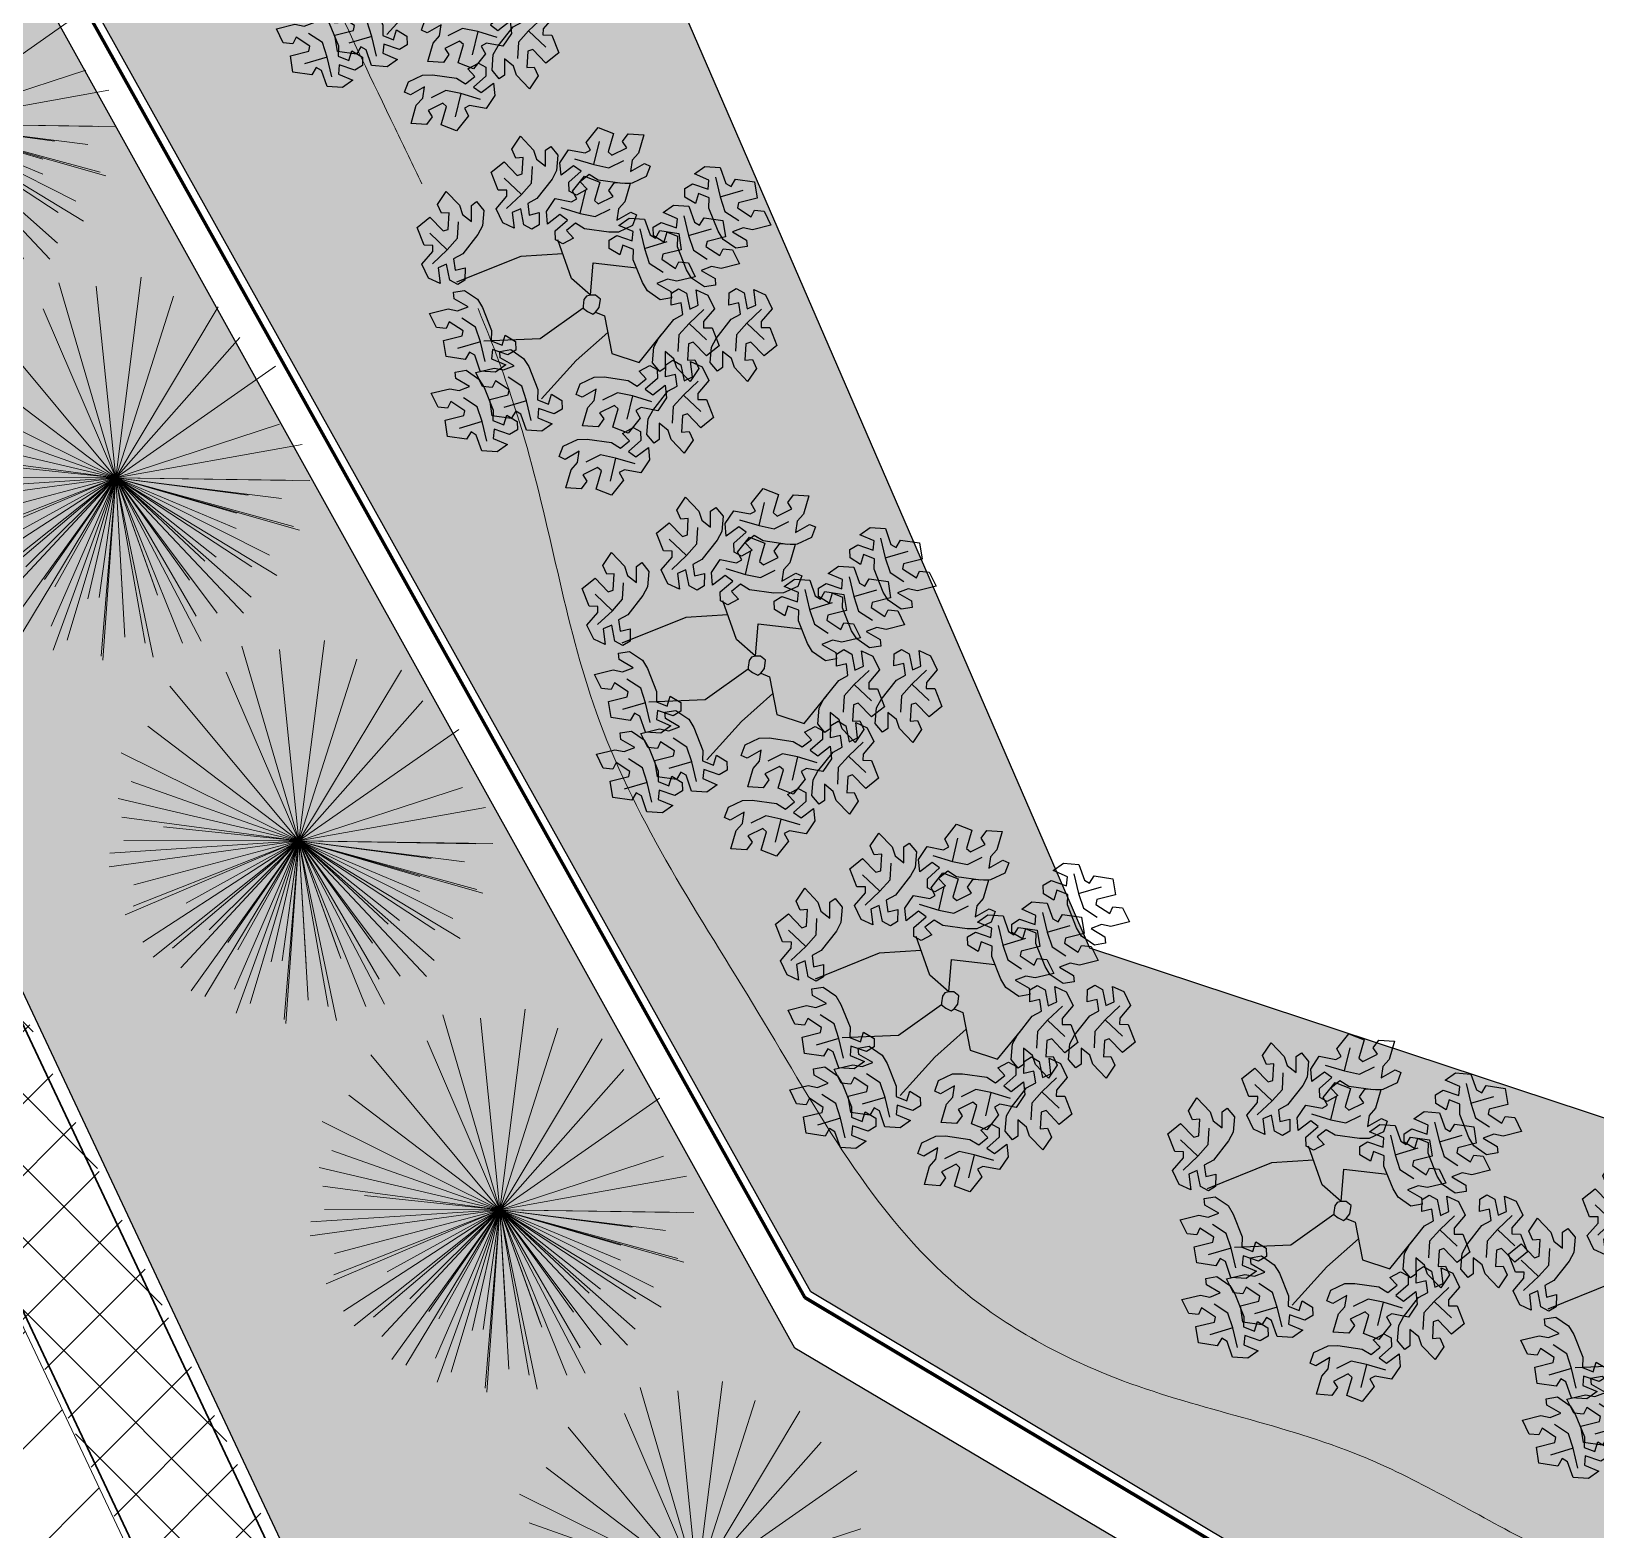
# Model space of a CAD drawing. Header units: millimetres. Extents: x 5637 to 6048, y 3385 to 3927.
# Drawn here: x 5945.36 to 5964.58, y 3634.74 to 3653.15 of the extents above; entities that cross this region are included whole.
import ezdxf

# ---------------------------------------------------------------- set-up
doc = ezdxf.new("R2010")
doc.units = ezdxf.units.MM
doc.layers.add('Contour Lines', color=253, linetype='Continuous')
for name, color, linetype, lineweight in [('fences', 224, 'ограждение1', 80), ('hatch', 253, 'Continuous', 13), ('road', 19, 'Continuous', 30), ('trees new', 7, 'Continuous', 20)]:
    doc.layers.add(name, color=color, linetype=linetype, lineweight=lineweight)
doc.layers.add('plants1', color=7, linetype='Continuous', true_color=0x89ee5d)
doc.styles.get("Standard").update_dxf_attribs({"font": 'arial.ttf'})
doc.linetypes.add('ограждение1', pattern='A,0.25,-0.1,[133,ltypeshp.shx,S=0.1,R=0,X=-0.1,Y=0],-0.1,1', length=1.45)
pattern_1 = [(45, (2816.3681, -1263.7476), (-0.265165043, 0.265165043), []), (135, (2816.3681, -1263.7476), (-0.79549513, 0.265165043), [0.9375, -0.5625])]

# ---------------------------------------------------------------- blocks, each defined once
blk = doc.blocks.new('LCCNDP03')
at = {"color": 0}
for p in [(-0.0942, 0.5129), (0.1198, 0.4961), (0.0008, 0.49), (-0.1995, 0.457), (-0.2952, 0.4376), (0.1962, 0.4352), (0.3067, 0.3904), (-0.3153, 0.3611), (-0.4456, 0.2845), (0.3595, 0.2487), (0.4314, 0.2157), (-0.4706, 0.1679), (0.4765, 0.1311), (-0.5172, 0.0821), (0.4339, 0.1181), (0.4194, 0.065), (0.3339, 0.0487), (-0.4715, 0.0176), (0.4706, 0.0046), (-0.4906, -0.0341), (-0.4713, -0.1762), (-0.4677, -0.0781), (-0.4628, -0.2111), (-0.446, -0.1349), (-0.3883, -0.2377), (-0.3873, -0.3189), (-0.3743, -0.291), (-0.357, -0.0707), (-0.3234, -0.3743), (-0.2864, -0.4035), (-0.2446, -0.367), (-0.2439, -0.2444), (-0.2094, -0.4093), (-0.1672, -0.2944), (-0.1671, -0.4591), (-0.128, -0.4633), (-0.1109, -0.312), (-0.0802, -0.3228), (-0.0597, -0.4233), (-0.0375, -0.4819), (-0.0099, -0.4468), (0.488, 0), (0.3186, -0.0048), (0.0382, -0.317), (0.1755, -0.2585), (0.1867, -0.3966), (0.1317, -0.3963), (0.0867, -0.4614), (0.2752, -0.1475), (0.3437, -0.2679), (0.2937, -0.2909), (0.2804, -0.3689), (0.4316, -0.0849), (0.396, -0.1269), (0.4169, -0.2032), (0.0112, -0.3278), (0.1007, -0.3089), (0.1824, -0.2675), (0.0936, -0.4704), (0.2505, -0.2064), (0.2172, -0.4253), (0.3005, -0.1297), (0.325, -0.3498), (0.329, -0.0427), (0.4096, -0.2489), (0.4652, -0.1296)]:
    blk.add_line(p, (-0.009, -0.0059), dxfattribs=at)
at = {"color": 0, "flags": 1}
for tag, p in [('SIZE', (0, 0)), ('ITEM', (0, -0.0701))]:
    blk.add_attdef(tag, p, '', height=0.0409, dxfattribs=at)
blk = doc.blocks.new('212')
at = {"color": 48, "linetype": 'Continuous'}
for p, q in [((2812.246, 4856.905), (2812.352, 4857.064)), ((2812.352, 4857.064), (2812.514, 4856.895)), ((2813.16, 4856.989), (2813.307, 4857.173)), ((2813.212, 4856.895), (2813.16, 4856.989)), ((2813.16, 4856.989), (2813.16, 4856.989)), ((2813.255, 4856.716), (2813.323, 4857.001)), ((2813.307, 4857.173), (2813.495, 4857.1)), ((2813.495, 4857.1), (2813.43, 4856.875)), ((2813.608, 4857), (2813.677, 4857.096)), ((2813.658, 4856.924), (2813.608, 4857)), ((2813.677, 4857.096), (2813.867, 4857.083)), ((2813.867, 4857.083), (2813.802, 4856.858)), ((2812.295, 4856.797), (2812.246, 4856.905)), ((2812.386, 4856.803), (2812.295, 4856.797)), ((2812.374, 4856.601), (2812.386, 4856.803)), ((2812.514, 4856.895), (2812.551, 4856.783)), ((2812.66, 4856.894), (2812.725, 4856.94)), ((2812.66, 4856.696), (2812.66, 4856.894)), ((2812.725, 4856.94), (2812.813, 4856.833)), ((2812.813, 4856.833), (2812.797, 4856.642)), ((2812.838, 4856.74), (2812.944, 4856.897)), ((2812.944, 4856.897), (2813.146, 4856.859)), ((2813.146, 4856.859), (2813.212, 4856.895)), ((2813.43, 4856.875), (2813.477, 4856.833)), ((2813.477, 4856.833), (2813.658, 4856.924)), ((2813.802, 4856.858), (2813.724, 4856.77)), ((2811.994, 4856.623), (2812.151, 4856.749)), ((2812.08, 4856.404), (2811.994, 4856.623)), ((2812.151, 4856.749), (2812.314, 4856.581)), ((2812.314, 4856.581), (2812.374, 4856.601)), ((2812.49, 4856.49), (2812.502, 4856.693)), ((2812.551, 4856.783), (2812.66, 4856.696)), ((2812.797, 4856.642), (2812.74, 4856.536)), ((2812.853, 4856.586), (2812.838, 4856.74)), ((2813.006, 4856.701), (2812.853, 4856.586)), ((2812.947, 4856.502), (2813.098, 4856.635)), ((2813.098, 4856.635), (2813.006, 4856.701)), ((2813.015, 4856.787), (2813.255, 4856.716)), ((2813.255, 4856.716), (2813.44, 4856.678)), ((2813.44, 4856.678), (2813.621, 4856.768)), ((2813.724, 4856.77), (2813.703, 4856.632)), ((2813.703, 4856.632), (2813.875, 4856.731)), ((2813.875, 4856.731), (2813.947, 4856.699)), ((2813.947, 4856.699), (2813.899, 4856.569)), ((2814.492, 4856.602), (2814.619, 4856.692)), ((2814.669, 4856.527), (2814.492, 4856.602)), ((2814.619, 4856.692), (2814.808, 4856.679)), ((2814.808, 4856.679), (2814.876, 4856.485)), ((2812.364, 4856.35), (2812.151, 4856.551)), ((2812.364, 4856.35), (2812.49, 4856.49)), ((2812.74, 4856.536), (2812.554, 4856.3)), ((2812.949, 4856.391), (2812.947, 4856.502)), ((2812.947, 4856.502), (2812.947, 4856.502)), ((2812.992, 4856.389), (2813.139, 4856.573)), ((2813.171, 4856.413), (2813.04, 4856.341)), ((2813.197, 4856.594), (2813.085, 4856.506)), ((2813.085, 4856.506), (2813.171, 4856.413)), ((2813.139, 4856.573), (2813.327, 4856.501)), ((2813.307, 4856.527), (2813.197, 4856.594)), ((2813.327, 4856.501), (2813.262, 4856.276)), ((2813.605, 4856.484), (2813.307, 4856.527)), ((2813.44, 4856.4), (2813.509, 4856.497)), ((2813.509, 4856.497), (2813.699, 4856.484)), ((2813.725, 4856.487), (2813.605, 4856.484)), ((2813.699, 4856.484), (2813.634, 4856.259)), ((2813.899, 4856.569), (2813.725, 4856.487)), ((2814.371, 4856.422), (2814.467, 4856.479)), ((2814.374, 4856.318), (2814.371, 4856.422)), ((2814.467, 4856.479), (2814.467, 4856.479)), ((2814.467, 4856.479), (2814.658, 4856.414)), ((2814.658, 4856.414), (2814.669, 4856.527)), ((2814.748, 4856.562), (2814.806, 4856.319)), ((2814.876, 4856.485), (2814.94, 4856.446)), ((2814.94, 4856.446), (2814.995, 4856.538)), ((2814.995, 4856.538), (2814.995, 4856.538)), ((2814.995, 4856.538), (2815.228, 4856.503)), ((2815.228, 4856.503), (2815.259, 4856.304)), ((2811.335, 4856.226), (2811.441, 4856.385)), ((2811.384, 4856.118), (2811.335, 4856.226)), ((2811.441, 4856.385), (2811.603, 4856.216)), ((2811.603, 4856.216), (2811.64, 4856.104)), ((2811.749, 4856.017), (2811.75, 4856.215)), ((2811.75, 4856.215), (2811.814, 4856.261)), ((2811.814, 4856.261), (2811.902, 4856.154)), ((2812.052, 4856.172), (2812.186, 4856.327)), ((2812.187, 4856.402), (2812.08, 4856.404)), ((2812.08, 4856.404), (2812.08, 4856.404)), ((2812.182, 4856.178), (2812.364, 4856.35)), ((2812.186, 4856.327), (2812.187, 4856.402)), ((2812.554, 4856.3), (2812.441, 4856.239)), ((2812.441, 4856.239), (2812.461, 4856.097)), ((2812.671, 4856.141), (2812.777, 4856.298)), ((2812.777, 4856.298), (2812.979, 4856.26)), ((2813.04, 4856.341), (2812.949, 4856.391)), ((2812.979, 4856.26), (2813.044, 4856.296)), ((2813.044, 4856.296), (2812.992, 4856.389)), ((2812.992, 4856.389), (2812.992, 4856.389)), ((2813.087, 4856.116), (2813.155, 4856.402)), ((2813.262, 4856.276), (2813.309, 4856.234)), ((2813.309, 4856.234), (2813.49, 4856.324)), ((2813.49, 4856.324), (2813.44, 4856.4)), ((2813.634, 4856.259), (2813.556, 4856.171)), ((2814.106, 4856.127), (2814.232, 4856.217)), ((2814.232, 4856.217), (2814.421, 4856.204)), ((2814.502, 4856.24), (2814.374, 4856.318)), ((2814.539, 4856.361), (2814.502, 4856.24)), ((2814.672, 4856.308), (2814.539, 4856.361)), ((2814.669, 4856.18), (2814.672, 4856.308)), ((2814.806, 4856.319), (2815.087, 4856.403)), ((2814.806, 4856.319), (2814.865, 4856.14)), ((2815.031, 4856.247), (2815.019, 4856.186)), ((2815.259, 4856.304), (2815.031, 4856.247)), ((2811.083, 4855.944), (2811.24, 4856.07)), ((2811.24, 4856.07), (2811.403, 4855.901)), ((2811.475, 4856.124), (2811.384, 4856.118)), ((2811.463, 4855.921), (2811.475, 4856.124)), ((2811.64, 4856.104), (2811.749, 4856.017)), ((2811.902, 4856.154), (2811.886, 4855.963)), ((2812.135, 4856.001), (2812.052, 4856.172)), ((2812.356, 4856.174), (2812.252, 4856.127)), ((2812.252, 4856.127), (2812.276, 4855.937)), ((2812.395, 4855.976), (2812.356, 4856.174)), ((2812.461, 4856.097), (2812.584, 4856.126)), ((2812.584, 4856.126), (2812.581, 4855.976)), ((2812.685, 4855.986), (2812.671, 4856.141)), ((2812.838, 4856.102), (2812.685, 4855.986)), ((2812.779, 4855.903), (2812.931, 4856.035)), ((2812.931, 4856.035), (2812.838, 4856.102)), ((2812.847, 4856.188), (2813.087, 4856.116)), ((2813.087, 4856.116), (2813.272, 4856.078)), ((2813.272, 4856.078), (2813.453, 4856.169)), ((2813.556, 4856.171), (2813.535, 4856.033)), ((2813.535, 4856.033), (2813.707, 4856.132)), ((2813.562, 4855.969), (2813.689, 4856.059)), ((2813.689, 4856.059), (2813.878, 4856.046)), ((2813.707, 4856.132), (2813.779, 4856.099)), ((2813.779, 4856.099), (2813.731, 4855.969)), ((2813.878, 4856.046), (2813.946, 4855.852)), ((2814.282, 4856.052), (2814.106, 4856.127)), ((2814.271, 4855.939), (2814.282, 4856.052)), ((2814.361, 4856.087), (2814.419, 4855.844)), ((2814.421, 4856.204), (2814.489, 4856.01)), ((2814.553, 4855.971), (2814.608, 4856.063)), ((2814.608, 4856.063), (2814.608, 4856.063)), ((2814.608, 4856.063), (2814.841, 4856.028)), ((2814.78, 4855.9), (2814.669, 4856.18)), ((2814.841, 4856.028), (2814.872, 4855.829)), ((2814.865, 4856.14), (2815.034, 4856.028)), ((2815.019, 4856.186), (2815.188, 4856.074)), ((2815.188, 4856.074), (2815.228, 4856.156)), ((2815.228, 4856.156), (2815.346, 4856.144)), ((2815.346, 4856.144), (2815.43, 4855.972)), ((2811.169, 4855.725), (2811.083, 4855.944)), ((2811.453, 4855.67), (2811.24, 4855.872)), ((2811.403, 4855.901), (2811.463, 4855.921)), ((2811.579, 4855.811), (2811.591, 4856.014)), ((2811.829, 4855.857), (2811.643, 4855.621)), ((2811.886, 4855.963), (2811.829, 4855.857)), ((2812.276, 4855.937), (2812.135, 4856.001)), ((2812.493, 4855.922), (2812.395, 4855.976)), ((2812.395, 4855.976), (2812.395, 4855.976)), ((2812.581, 4855.976), (2812.493, 4855.922)), ((2812.781, 4855.791), (2812.779, 4855.903)), ((2812.779, 4855.903), (2812.779, 4855.903)), ((2813.029, 4855.995), (2812.917, 4855.906)), ((2812.917, 4855.906), (2813.003, 4855.814)), ((2813.139, 4855.928), (2813.029, 4855.995)), ((2813.437, 4855.885), (2813.139, 4855.928)), ((2813.557, 4855.888), (2813.437, 4855.885)), ((2813.441, 4855.789), (2813.537, 4855.846)), ((2813.537, 4855.846), (2813.537, 4855.846)), ((2813.537, 4855.846), (2813.727, 4855.781)), ((2813.731, 4855.969), (2813.557, 4855.888)), ((2813.739, 4855.894), (2813.562, 4855.969)), ((2813.727, 4855.781), (2813.739, 4855.894)), ((2813.818, 4855.929), (2813.876, 4855.686)), ((2813.946, 4855.852), (2814.01, 4855.813)), ((2813.985, 4855.946), (2814.08, 4856.004)), ((2813.987, 4855.843), (2813.985, 4855.946)), ((2814.115, 4855.765), (2813.987, 4855.843)), ((2814.01, 4855.813), (2814.065, 4855.905)), ((2814.065, 4855.905), (2814.065, 4855.905)), ((2814.065, 4855.905), (2814.298, 4855.87)), ((2814.08, 4856.004), (2814.08, 4856.004)), ((2814.08, 4856.004), (2814.271, 4855.939)), ((2814.152, 4855.886), (2814.115, 4855.765)), ((2814.285, 4855.833), (2814.152, 4855.886)), ((2814.282, 4855.705), (2814.285, 4855.833)), ((2814.298, 4855.87), (2814.329, 4855.671)), ((2814.419, 4855.844), (2814.701, 4855.928)), ((2814.419, 4855.844), (2814.479, 4855.665)), ((2814.489, 4856.01), (2814.553, 4855.971)), ((2814.872, 4855.829), (2814.645, 4855.772)), ((2814.843, 4855.798), (2814.78, 4855.9)), ((2815.088, 4855.94), (2814.958, 4855.89)), ((2814.958, 4855.89), (2815.129, 4855.79)), ((2815.203, 4855.916), (2815.088, 4855.94)), ((2815.43, 4855.972), (2815.203, 4855.916)), ((2811.141, 4855.492), (2811.275, 4855.648)), ((2811.276, 4855.723), (2811.169, 4855.725)), ((2811.169, 4855.725), (2811.169, 4855.725)), ((2811.271, 4855.499), (2811.453, 4855.67)), ((2811.275, 4855.648), (2811.276, 4855.723)), ((2811.453, 4855.67), (2811.579, 4855.811)), ((2812.872, 4855.742), (2812.781, 4855.791)), ((2812.978, 4855.318), (2812.811, 4855.791)), ((2813.003, 4855.814), (2812.872, 4855.742)), ((2813.444, 4855.685), (2813.441, 4855.789)), ((2813.572, 4855.607), (2813.444, 4855.685)), ((2813.609, 4855.728), (2813.572, 4855.607)), ((2813.742, 4855.675), (2813.609, 4855.728)), ((2813.739, 4855.547), (2813.742, 4855.675)), ((2813.876, 4855.686), (2814.157, 4855.77)), ((2813.876, 4855.686), (2813.935, 4855.507)), ((2814.329, 4855.671), (2814.101, 4855.614)), ((2814.393, 4855.425), (2814.282, 4855.705)), ((2814.479, 4855.665), (2814.648, 4855.553)), ((2814.645, 4855.772), (2814.632, 4855.711)), ((2814.632, 4855.711), (2814.801, 4855.599)), ((2814.801, 4855.599), (2814.842, 4855.681)), ((2814.842, 4855.681), (2814.959, 4855.669)), ((2815, 4855.688), (2814.843, 4855.798)), ((2814.959, 4855.669), (2815.044, 4855.497)), ((2815.137, 4855.711), (2815, 4855.688)), ((2815.129, 4855.79), (2815.137, 4855.711)), ((2811.224, 4855.322), (2811.141, 4855.492)), ((2811.445, 4855.494), (2811.341, 4855.448)), ((2811.341, 4855.448), (2811.365, 4855.257)), ((2811.484, 4855.297), (2811.445, 4855.494)), ((2811.643, 4855.621), (2811.53, 4855.56)), ((2811.53, 4855.56), (2811.55, 4855.418)), ((2811.55, 4855.418), (2811.673, 4855.447)), ((2812.357, 4855.587), (2811.568, 4855.27)), ((2811.673, 4855.447), (2811.67, 4855.297)), ((2812.872, 4855.62), (2812.357, 4855.587)), ((2813.213, 4855.112), (2813.244, 4855.51)), ((2813.244, 4855.51), (2813.778, 4855.448)), ((2813.85, 4855.267), (2813.739, 4855.547)), ((2813.935, 4855.507), (2814.104, 4855.395)), ((2814.101, 4855.614), (2814.089, 4855.553)), ((2814.089, 4855.553), (2814.258, 4855.441)), ((2814.258, 4855.441), (2814.298, 4855.523)), ((2814.298, 4855.523), (2814.416, 4855.511)), ((2814.416, 4855.511), (2814.5, 4855.339)), ((2814.701, 4855.465), (2814.571, 4855.415)), ((2814.817, 4855.441), (2814.701, 4855.465)), ((2815.044, 4855.497), (2814.817, 4855.441)), ((2811.365, 4855.257), (2811.224, 4855.322)), ((2811.582, 4855.243), (2811.484, 4855.297)), ((2811.484, 4855.297), (2811.484, 4855.297)), ((2811.67, 4855.297), (2811.582, 4855.243)), ((2813.913, 4855.165), (2813.85, 4855.267)), ((2814.158, 4855.307), (2814.028, 4855.257)), ((2814.028, 4855.257), (2814.199, 4855.157)), ((2814.273, 4855.284), (2814.158, 4855.307)), ((2814.5, 4855.339), (2814.273, 4855.284)), ((2814.456, 4855.323), (2814.393, 4855.425)), ((2814.614, 4855.213), (2814.456, 4855.323)), ((2814.571, 4855.415), (2814.743, 4855.315)), ((2814.743, 4855.315), (2814.75, 4855.236)), ((2811.529, 4855.148), (2811.665, 4855.171)), ((2811.536, 4855.069), (2811.529, 4855.148)), ((2811.708, 4854.97), (2811.536, 4855.069)), ((2811.665, 4855.171), (2811.823, 4855.062)), ((2811.823, 4855.062), (2811.886, 4854.959)), ((2813.133, 4855.059), (2813.122, 4854.977)), ((2813.162, 4855.099), (2813.133, 4855.059)), ((2813.213, 4855.112), (2813.162, 4855.099)), ((2813.274, 4855.111), (2813.213, 4855.112)), ((2813.334, 4855.062), (2813.274, 4855.111)), ((2813.321, 4854.962), (2813.334, 4855.062)), ((2814.07, 4855.055), (2813.913, 4855.165)), ((2814.207, 4855.079), (2814.07, 4855.055)), ((2814.199, 4855.157), (2814.207, 4855.079)), ((2814.205, 4854.989), (2814.208, 4855.138)), ((2814.208, 4855.138), (2814.296, 4855.192)), ((2814.296, 4855.192), (2814.394, 4855.138)), ((2814.394, 4855.138), (2814.394, 4855.138)), ((2814.394, 4855.138), (2814.433, 4854.941)), ((2814.537, 4854.988), (2814.513, 4855.178)), ((2814.513, 4855.178), (2814.654, 4855.113)), ((2814.75, 4855.236), (2814.614, 4855.213)), ((2814.654, 4855.113), (2814.737, 4854.943)), ((2814.912, 4854.991), (2814.915, 4855.141)), ((2814.915, 4855.141), (2815.004, 4855.195)), ((2815.004, 4855.195), (2815.101, 4855.141)), ((2815.101, 4855.141), (2815.101, 4855.141)), ((2815.101, 4855.141), (2815.14, 4854.943)), ((2815.244, 4854.99), (2815.221, 4855.18)), ((2815.221, 4855.18), (2815.362, 4855.116)), ((2815.362, 4855.116), (2815.445, 4854.945)), ((2811.235, 4854.887), (2811.463, 4854.943)), ((2811.32, 4854.715), (2811.235, 4854.887)), ((2811.463, 4854.943), (2811.578, 4854.919)), ((2811.578, 4854.919), (2811.708, 4854.97)), ((2811.886, 4854.959), (2811.997, 4854.679)), ((2813.121, 4854.953), (2812.593, 4854.577)), ((2813.122, 4854.977), (2813.121, 4854.953)), ((2813.121, 4854.953), (2813.175, 4854.911)), ((2813.175, 4854.911), (2813.241, 4854.88)), ((2813.241, 4854.88), (2813.276, 4854.903)), ((2813.276, 4854.903), (2813.321, 4854.962)), ((2813.276, 4854.903), (2813.384, 4854.859)), ((2814.328, 4855.017), (2814.205, 4854.989)), ((2814.235, 4854.814), (2814.348, 4854.876)), ((2814.348, 4854.876), (2814.328, 4855.017)), ((2814.607, 4854.937), (2814.425, 4854.765)), ((2814.433, 4854.941), (2814.537, 4854.988)), ((2814.737, 4854.943), (2814.603, 4854.787)), ((2815.035, 4855.02), (2814.912, 4854.991)), ((2814.943, 4854.817), (2815.056, 4854.878)), ((2815.056, 4854.878), (2815.035, 4855.02)), ((2815.314, 4854.939), (2815.133, 4854.767)), ((2815.14, 4854.943), (2815.244, 4854.99)), ((2815.445, 4854.945), (2815.311, 4854.789)), ((2811.438, 4854.704), (2811.32, 4854.715)), ((2811.478, 4854.785), (2811.438, 4854.704)), ((2811.647, 4854.674), (2811.478, 4854.785)), ((2811.801, 4854.719), (2811.632, 4854.831)), ((2811.86, 4854.54), (2811.801, 4854.719)), ((2811.997, 4854.679), (2811.994, 4854.551)), ((2813.384, 4854.859), (2813.474, 4854.394)), ((2814.049, 4854.578), (2814.235, 4854.814)), ((2814.425, 4854.765), (2814.299, 4854.624)), ((2814.425, 4854.765), (2814.638, 4854.563)), ((2814.603, 4854.787), (2814.602, 4854.712)), ((2814.602, 4854.712), (2814.709, 4854.711)), ((2814.709, 4854.711), (2814.709, 4854.711)), ((2814.709, 4854.711), (2814.795, 4854.491)), ((2814.757, 4854.58), (2814.943, 4854.817)), ((2815.133, 4854.767), (2815.007, 4854.626)), ((2815.133, 4854.767), (2815.345, 4854.566)), ((2815.311, 4854.789), (2815.309, 4854.715)), ((2815.309, 4854.715), (2815.416, 4854.713)), ((2815.416, 4854.713), (2815.416, 4854.713)), ((2815.416, 4854.713), (2815.502, 4854.494)), ((2811.407, 4854.556), (2811.635, 4854.612)), ((2811.438, 4854.357), (2811.407, 4854.556)), ((2811.86, 4854.54), (2811.579, 4854.456)), ((2811.635, 4854.612), (2811.647, 4854.674)), ((2811.918, 4854.297), (2811.86, 4854.54)), ((2812.593, 4854.577), (2811.902, 4854.548)), ((2811.994, 4854.551), (2812.127, 4854.498)), ((2812.127, 4854.498), (2812.164, 4854.619)), ((2812.164, 4854.619), (2812.292, 4854.541)), ((2812.292, 4854.541), (2812.294, 4854.438)), ((2813.424, 4854.652), (2813.038, 4854.309)), ((2813.809, 4854.284), (2814.091, 4854.631)), ((2813.992, 4854.472), (2814.049, 4854.578)), ((2814.299, 4854.624), (2814.287, 4854.422)), ((2814.416, 4854.514), (2814.403, 4854.312)), ((2814.475, 4854.534), (2814.416, 4854.514)), ((2814.638, 4854.365), (2814.475, 4854.534)), ((2814.795, 4854.491), (2814.638, 4854.365)), ((2814.699, 4854.475), (2814.757, 4854.58)), ((2815.007, 4854.626), (2814.995, 4854.424)), ((2815.123, 4854.516), (2815.111, 4854.314)), ((2815.183, 4854.536), (2815.123, 4854.516)), ((2815.345, 4854.367), (2815.183, 4854.536)), ((2815.502, 4854.494), (2815.345, 4854.367)), ((2811.671, 4854.321), (2811.438, 4854.357)), ((2811.726, 4854.413), (2811.671, 4854.321)), ((2811.671, 4854.321), (2811.671, 4854.321)), ((2811.79, 4854.374), (2811.726, 4854.413)), ((2811.858, 4854.18), (2811.79, 4854.374)), ((2812.008, 4854.445), (2811.997, 4854.332)), ((2811.997, 4854.332), (2812.173, 4854.257)), ((2812.199, 4854.38), (2812.008, 4854.445)), ((2812.097, 4854.422), (2812.234, 4854.446)), ((2812.105, 4854.344), (2812.097, 4854.422)), ((2812.276, 4854.244), (2812.105, 4854.344)), ((2812.294, 4854.438), (2812.199, 4854.38)), ((2812.199, 4854.38), (2812.199, 4854.38)), ((2812.234, 4854.446), (2812.391, 4854.336)), ((2812.391, 4854.336), (2812.454, 4854.234)), ((2813.038, 4854.309), (2812.612, 4853.837)), ((2813.474, 4854.394), (2813.809, 4854.284)), ((2813.976, 4854.281), (2813.992, 4854.472)), ((2814.238, 4854.331), (2814.129, 4854.419)), ((2814.129, 4854.419), (2814.129, 4854.22)), ((2814.137, 4854.258), (2814.226, 4854.312)), ((2814.226, 4854.312), (2814.323, 4854.257)), ((2814.275, 4854.22), (2814.238, 4854.331)), ((2814.403, 4854.312), (2814.494, 4854.317)), ((2814.466, 4854.107), (2814.443, 4854.297)), ((2814.443, 4854.297), (2814.584, 4854.233)), ((2814.494, 4854.317), (2814.543, 4854.21)), ((2814.683, 4854.283), (2814.699, 4854.475)), ((2814.945, 4854.334), (2814.836, 4854.421)), ((2814.836, 4854.421), (2814.836, 4854.223)), ((2814.982, 4854.222), (2814.945, 4854.334)), ((2815.111, 4854.314), (2815.202, 4854.32)), ((2815.202, 4854.32), (2815.251, 4854.212)), ((2811.549, 4854.168), (2811.686, 4854.191)), ((2811.557, 4854.089), (2811.549, 4854.168)), ((2811.686, 4854.191), (2811.843, 4854.082)), ((2811.803, 4854.162), (2812.031, 4854.217)), ((2811.888, 4853.99), (2811.803, 4854.162)), ((2812.047, 4854.167), (2811.858, 4854.18)), ((2812.031, 4854.217), (2812.146, 4854.194)), ((2812.173, 4854.257), (2812.047, 4854.167)), ((2812.146, 4854.194), (2812.276, 4854.244)), ((2812.369, 4853.994), (2812.2, 4854.106)), ((2812.454, 4854.234), (2812.565, 4853.954)), ((2813.085, 4854.022), (2813.258, 4854.104)), ((2813.258, 4854.104), (2813.379, 4854.107)), ((2813.379, 4854.107), (2813.676, 4854.063)), ((2813.812, 4854.177), (2813.943, 4854.249)), ((2813.899, 4854.085), (2813.812, 4854.177)), ((2813.943, 4854.249), (2814.034, 4854.2)), ((2814.064, 4854.174), (2813.976, 4854.281)), ((2814.034, 4854.2), (2814.036, 4854.088)), ((2814.129, 4854.22), (2814.064, 4854.174)), ((2814.134, 4854.108), (2814.137, 4854.258)), ((2814.257, 4854.137), (2814.134, 4854.108)), ((2814.278, 4853.995), (2814.257, 4854.137)), ((2814.437, 4854.051), (2814.275, 4854.22)), ((2814.323, 4854.257), (2814.323, 4854.257)), ((2814.323, 4854.257), (2814.362, 4854.06)), ((2814.362, 4854.06), (2814.466, 4854.107)), ((2814.543, 4854.21), (2814.437, 4854.051)), ((2814.584, 4854.233), (2814.667, 4854.062)), ((2814.772, 4854.177), (2814.683, 4854.283)), ((2814.836, 4854.223), (2814.772, 4854.177)), ((2815.144, 4854.053), (2814.982, 4854.222)), ((2815.251, 4854.212), (2815.144, 4854.053)), ((2811.256, 4853.907), (2811.483, 4853.963)), ((2811.34, 4853.735), (2811.256, 4853.907)), ((2811.483, 4853.963), (2811.598, 4853.939)), ((2811.728, 4853.989), (2811.557, 4854.089)), ((2811.598, 4853.939), (2811.728, 4853.989)), ((2811.843, 4854.082), (2811.906, 4853.979)), ((2812.006, 4853.978), (2811.888, 4853.99)), ((2811.906, 4853.979), (2812.017, 4853.699)), ((2812.046, 4854.06), (2812.006, 4853.978)), ((2812.215, 4853.948), (2812.046, 4854.06)), ((2812.203, 4853.887), (2812.215, 4853.948)), ((2812.428, 4853.815), (2812.369, 4853.994)), ((2812.565, 4853.954), (2812.562, 4853.826)), ((2813.037, 4853.892), (2813.085, 4854.022)), ((2813.281, 4853.958), (2813.109, 4853.859)), ((2813.259, 4853.82), (2813.281, 4853.958)), ((2813.544, 4853.913), (2813.362, 4853.823)), ((2813.729, 4853.875), (2813.544, 4853.913)), ((2813.676, 4854.063), (2813.786, 4853.996)), ((2813.786, 4853.996), (2813.899, 4854.085)), ((2814.036, 4854.088), (2813.885, 4853.956)), ((2813.885, 4853.956), (2813.977, 4853.889)), ((2813.977, 4853.889), (2814.13, 4854.005)), ((2813.979, 4853.697), (2814.165, 4853.933)), ((2814.036, 4854.088), (2814.036, 4854.088)), ((2814.13, 4854.005), (2814.145, 4853.85)), ((2814.165, 4853.933), (2814.278, 4853.995)), ((2814.536, 4854.056), (2814.355, 4853.884)), ((2814.533, 4853.906), (2814.531, 4853.832)), ((2814.667, 4854.062), (2814.533, 4853.906)), ((2811.458, 4853.724), (2811.34, 4853.735)), ((2811.498, 4853.805), (2811.458, 4853.724)), ((2811.667, 4853.693), (2811.498, 4853.805)), ((2811.821, 4853.739), (2811.652, 4853.851)), ((2811.88, 4853.56), (2811.821, 4853.739)), ((2811.975, 4853.83), (2812.203, 4853.887)), ((2812.006, 4853.631), (2811.975, 4853.83)), ((2812.428, 4853.815), (2812.147, 4853.731)), ((2812.486, 4853.572), (2812.428, 4853.815)), ((2812.562, 4853.826), (2812.695, 4853.773)), ((2812.576, 4853.72), (2812.565, 4853.607)), ((2812.767, 4853.655), (2812.576, 4853.72)), ((2812.695, 4853.773), (2812.732, 4853.894)), ((2812.732, 4853.894), (2812.86, 4853.816)), ((2812.86, 4853.816), (2812.863, 4853.712)), ((2813.109, 4853.859), (2813.037, 4853.892)), ((2813.116, 4853.507), (2813.181, 4853.732)), ((2813.181, 4853.732), (2813.259, 4853.82)), ((2813.507, 4853.757), (2813.325, 4853.667)), ((2813.489, 4853.49), (2813.554, 4853.715)), ((2813.554, 4853.715), (2813.507, 4853.757)), ((2813.729, 4853.875), (2813.66, 4853.589)), ((2813.968, 4853.803), (2813.729, 4853.875)), ((2813.837, 4853.731), (2813.771, 4853.695)), ((2814.039, 4853.693), (2813.837, 4853.731)), ((2814.145, 4853.85), (2814.039, 4853.693)), ((2814.229, 4853.743), (2814.217, 4853.541)), ((2814.355, 4853.884), (2814.229, 4853.743)), ((2814.355, 4853.884), (2814.568, 4853.682)), ((2814.531, 4853.832), (2814.638, 4853.83)), ((2814.638, 4853.83), (2814.638, 4853.83)), ((2814.638, 4853.83), (2814.724, 4853.611)), ((2811.427, 4853.575), (2811.655, 4853.632)), ((2811.458, 4853.376), (2811.427, 4853.575)), ((2811.88, 4853.56), (2811.599, 4853.476)), ((2811.655, 4853.632), (2811.667, 4853.693)), ((2811.938, 4853.317), (2811.88, 4853.56)), ((2812.239, 4853.596), (2812.006, 4853.631)), ((2812.017, 4853.699), (2812.014, 4853.571)), ((2812.014, 4853.571), (2812.147, 4853.518)), ((2812.147, 4853.518), (2812.184, 4853.639)), ((2812.184, 4853.639), (2812.312, 4853.561)), ((2812.294, 4853.688), (2812.239, 4853.596)), ((2812.239, 4853.596), (2812.239, 4853.596)), ((2812.358, 4853.649), (2812.294, 4853.688)), ((2812.312, 4853.561), (2812.315, 4853.458)), ((2812.426, 4853.455), (2812.358, 4853.649)), ((2812.565, 4853.607), (2812.742, 4853.532)), ((2812.742, 4853.532), (2812.615, 4853.442)), ((2812.863, 4853.712), (2812.767, 4853.655)), ((2812.767, 4853.655), (2812.767, 4853.655)), ((2813.376, 4853.591), (2813.307, 4853.495)), ((2813.325, 4853.667), (2813.376, 4853.591)), ((2813.823, 4853.602), (2813.676, 4853.418)), ((2813.771, 4853.695), (2813.823, 4853.602)), ((2813.823, 4853.602), (2813.823, 4853.602)), ((2813.905, 4853.4), (2813.921, 4853.591)), ((2813.921, 4853.591), (2813.979, 4853.697)), ((2814.167, 4853.45), (2814.058, 4853.538)), ((2814.058, 4853.538), (2814.058, 4853.34)), ((2814.345, 4853.633), (2814.333, 4853.431)), ((2814.405, 4853.653), (2814.345, 4853.633)), ((2814.567, 4853.484), (2814.405, 4853.653)), ((2814.724, 4853.611), (2814.567, 4853.484)), ((2811.691, 4853.341), (2811.458, 4853.376)), ((2811.746, 4853.433), (2811.691, 4853.341)), ((2811.691, 4853.341), (2811.691, 4853.341)), ((2811.81, 4853.394), (2811.746, 4853.433)), ((2811.878, 4853.2), (2811.81, 4853.394)), ((2812.028, 4853.465), (2812.017, 4853.352)), ((2812.017, 4853.352), (2812.194, 4853.277)), ((2812.219, 4853.4), (2812.028, 4853.465)), ((2812.315, 4853.458), (2812.219, 4853.4)), ((2812.219, 4853.4), (2812.219, 4853.4)), ((2812.615, 4853.442), (2812.426, 4853.455)), ((2812.878, 4853.258), (2813.052, 4853.34)), ((2813.052, 4853.34), (2813.172, 4853.343)), ((2813.307, 4853.495), (2813.116, 4853.507)), ((2813.172, 4853.343), (2813.47, 4853.3)), ((2813.676, 4853.418), (2813.489, 4853.49)), ((2813.606, 4853.414), (2813.737, 4853.486)), ((2813.692, 4853.321), (2813.606, 4853.414)), ((2813.737, 4853.486), (2813.828, 4853.436)), ((2813.828, 4853.436), (2813.83, 4853.325)), ((2813.994, 4853.294), (2813.905, 4853.4)), ((2814.058, 4853.34), (2813.994, 4853.294)), ((2814.204, 4853.339), (2814.167, 4853.45)), ((2814.366, 4853.17), (2814.204, 4853.339)), ((2814.333, 4853.431), (2814.424, 4853.437)), ((2814.473, 4853.329), (2814.366, 4853.17)), ((2814.424, 4853.437), (2814.473, 4853.329)), ((2812.067, 4853.187), (2811.878, 4853.2)), ((2812.194, 4853.277), (2812.067, 4853.187)), ((2812.83, 4853.128), (2812.878, 4853.258)), ((2813.074, 4853.194), (2812.902, 4853.095)), ((2813.053, 4853.056), (2813.074, 4853.194)), ((2813.337, 4853.149), (2813.156, 4853.059)), ((2813.522, 4853.111), (2813.337, 4853.149)), ((2813.47, 4853.3), (2813.58, 4853.233)), ((2813.58, 4853.233), (2813.692, 4853.321)), ((2813.83, 4853.325), (2813.678, 4853.192)), ((2813.678, 4853.192), (2813.771, 4853.126)), ((2813.771, 4853.126), (2813.924, 4853.241)), ((2813.83, 4853.325), (2813.83, 4853.325)), ((2813.924, 4853.241), (2813.939, 4853.087)), ((2812.902, 4853.095), (2812.83, 4853.128)), ((2812.91, 4852.744), (2812.975, 4852.968)), ((2812.975, 4852.968), (2813.053, 4853.056)), ((2813.3, 4852.994), (2813.119, 4852.903)), ((2813.282, 4852.727), (2813.347, 4852.952)), ((2813.347, 4852.952), (2813.3, 4852.994)), ((2813.522, 4853.111), (2813.454, 4852.826)), ((2813.762, 4853.04), (2813.522, 4853.111)), ((2813.63, 4852.967), (2813.565, 4852.932)), ((2813.832, 4852.929), (2813.63, 4852.967)), ((2813.939, 4853.087), (2813.832, 4852.929)), ((2813.169, 4852.827), (2813.1, 4852.731)), ((2813.119, 4852.903), (2813.169, 4852.827)), ((2813.617, 4852.838), (2813.47, 4852.654)), ((2813.565, 4852.932), (2813.617, 4852.838)), ((2813.617, 4852.838), (2813.617, 4852.838)), ((2813.1, 4852.731), (2812.91, 4852.744)), ((2813.47, 4852.654), (2813.282, 4852.727))]:
    blk.add_line(p, q, dxfattribs=at)
at = {"layer": 'plants1', "color": 48, "linetype": 'Continuous'}
blk.add_line((2813.213, 4855.112), (2812.978, 4855.318), dxfattribs=at)

msp = doc.modelspace()

# ---------------------------------------------------------------- hatches: boundary and pattern name
at = {"layer": 'hatch'}
h = msp.add_hatch(dxfattribs=at)
h.set_pattern_fill('ANSI37', color=256, scale=5, style=0)
h.set_pattern_definition([(45, (2816.3681, -1263.7476), (-0.44194174, 0.44194174), []), (135, (2816.3681, -1263.7476), (-0.44194174, -0.44194174), [])])
edge = h.paths.add_edge_path()
edge.add_line((5825.959, 3727.53), (5824.661, 3726.848))
edge.add_line((5824.661, 3726.848), (5824.633, 3726.83))
edge.add_line((5824.633, 3726.83), (5832.542, 3710.894))
edge.add_arc((5842.826, 3718.231), 12.633, 215.5093, 246.4014)
edge.add_line((5837.769, 3706.655), (5873.946, 3691.476))
edge.add_arc((5876.095, 3696.599), 5.556, 247.2383, 292.4085)
edge.add_line((5878.213, 3691.463), (5912.268, 3707.343))
edge.add_line((5912.268, 3707.343), (5953.931, 3618.863))
edge.add_arc((5958.321, 3620.931), 4.852, 205.2152, 299.5026)
edge.add_line((5960.711, 3616.707), (5960.014, 3617.927))
edge.add_arc((5958.43, 3620.892), 3.362, 202.8338, 298.1028, ccw=False)
edge.add_line((5955.332, 3619.588), (5955.38, 3619.719))
edge.add_line((5955.38, 3619.719), (5912.987, 3709.333))
edge.add_line((5912.987, 3709.333), (5876.811, 3692.556))
edge.add_arc((5875.942, 3694.43), 2.065, 262.0917, 294.8805, ccw=False)
edge.add_line((5875.658, 3692.384), (5854.574, 3701.231))
edge.add_line((5854.574, 3701.231), (5838.224, 3708.092))
edge.add_arc((5842.149, 3717.446), 10.144, 205.3505, 247.2355, ccw=False)
edge.add_arc((5704.39, 3652.179), 142.294, 25.35045, 26.55666)
edge.add_arc((6385.682, 3992.7), 619.359, 205.34932, 206.556661, ccw=False)
h = msp.add_hatch(dxfattribs=at)
h.set_pattern_fill('ANSI31', color=256, scale=8, style=0)
h.set_pattern_definition([(45, (2816.3681, -1263.7476), (-0.70710678, 0.70710678), [])])
edge = h.paths.add_edge_path()
edge.add_line((5914.073, 3695.531), (5908.928, 3705.674))
edge.add_line((5908.928, 3705.674), (5912.222, 3707.204))
edge.add_line((5912.222, 3707.204), (5953.931, 3618.863))
edge.add_arc((5958.474, 3621.009), 5.023, 205.2799, 278.448)
edge.add_line((5959.212, 3616.04), (5952.956, 3613.155))
edge.add_line((5952.956, 3613.155), (5914.073, 3695.531))
at = {"layer": 'plants1'}
h = msp.add_hatch(dxfattribs=at)
h.set_pattern_fill('ANSI38', color=256, scale=3, style=0)
h.set_pattern_definition(pattern_1)
edge = h.paths.add_edge_path()
edge.add_line((5897.406, 3740.542), (5897.69, 3738.928))
edge.add_line((5897.69, 3738.928), (5879.975, 3734.087))
edge.add_line((5879.975, 3734.087), (5854.544, 3722.537))
edge.add_line((5854.544, 3722.537), (5855.921, 3719.594))
edge.add_line((5855.921, 3719.594), (5855.304, 3719.452))
edge.add_line((5855.304, 3719.452), (5854.401, 3721.635))
edge.add_line((5854.401, 3721.635), (5848.465, 3718.93))
edge.add_line((5848.465, 3718.93), (5850.839, 3713.424))
edge.add_line((5850.839, 3713.424), (5842.699, 3709.94))
edge.add_line((5842.699, 3709.94), (5839.802, 3715.921))
edge.add_line((5839.802, 3715.921), (5834.577, 3713.547))
edge.add_arc((5835.258, 3712.049), 1.645, 114.4309, 325.875)
edge.add_line((5836.619, 3711.127), (5856.472, 3702.488))
edge.add_line((5856.472, 3702.488), (5867.063, 3707.377))
edge.add_arc((5873.087, 3706.691), 6.063, 121.0494, 173.5092, ccw=False)
edge.add_line((5869.96, 3711.886), (5868.63, 3714.781))
edge.add_line((5868.63, 3714.781), (5869.722, 3716.205))
edge.add_line((5869.722, 3716.205), (5871.955, 3719.006))
edge.add_line((5871.955, 3719.006), (5876.44, 3722.77))
edge.add_line((5876.44, 3722.77), (5878.957, 3724.099))
edge.add_line((5878.957, 3724.099), (5882.852, 3726.045))
edge.add_line((5882.852, 3726.045), (5887.411, 3727.279))
edge.add_line((5887.411, 3727.279), (5891.59, 3727.564))
edge.add_line((5891.59, 3727.564), (5894.367, 3727.801))
edge.add_line((5894.367, 3727.801), (5896.124, 3727.468))
edge.add_line((5896.124, 3727.468), (5897.406, 3724.716))
edge.add_line((5897.406, 3724.716), (5899.924, 3725.048))
edge.add_line((5899.924, 3725.048), (5902.583, 3724.288))
edge.add_line((5902.583, 3724.288), (5904.293, 3722.627))
edge.add_line((5904.293, 3722.627), (5905.148, 3721.156))
edge.add_line((5905.148, 3721.156), (5905.433, 3718.877))
edge.add_line((5905.433, 3718.877), (5905.034, 3716.996))
edge.add_line((5905.034, 3716.996), (5903.805, 3714.931))
edge.add_line((5903.805, 3714.931), (5902.107, 3713.142))
edge.add_line((5902.107, 3713.142), (5904.825, 3706.694))
edge.add_line((5904.825, 3706.694), (5913.602, 3710.951))
edge.add_line((5913.602, 3710.951), (5916.989, 3704.038))
edge.add_line((5916.989, 3704.038), (5916.039, 3703.468))
edge.add_line((5916.039, 3703.468), (5955.399, 3619.772))
edge.add_arc((5958.514, 3621.237), 3.442, 205.1864, 296.568)
edge.add_line((5960.054, 3618.158), (5960.718, 3616.734))
edge.add_line((5960.718, 3616.734), (5970.054, 3621.193))
edge.add_line((5970.054, 3621.193), (5969.567, 3622.223))
edge.add_line((5969.567, 3622.223), (5974.517, 3624.736))
edge.add_line((5974.517, 3624.736), (5976.902, 3619.604))
edge.add_line((5976.902, 3619.604), (5973.215, 3617.867))
edge.add_line((5973.215, 3617.867), (5974.596, 3615.201))
edge.add_line((5974.596, 3615.201), (5975.945, 3615.83))
edge.add_line((5975.945, 3615.83), (5983.474, 3599.69))
edge.add_line((5983.474, 3599.69), (5982.171, 3599.086))
edge.add_line((5982.171, 3599.086), (5986.474, 3589.776))
edge.add_line((5986.474, 3589.776), (5989.056, 3590.759))
edge.add_line((5989.056, 3590.759), (5986.295, 3595.671))
edge.add_line((5986.295, 3595.671), (5986.825, 3610.766))
edge.add_line((5986.825, 3610.766), (5987.3, 3617.696))
edge.add_line((5987.3, 3617.696), (5954.74, 3636.972))
edge.add_line((5954.74, 3636.972), (5927.557, 3685.881))
edge.add_line((5927.557, 3685.881), (5923.14, 3693.618))
edge.add_line((5923.14, 3693.618), (5917.569, 3703.578))
edge.add_line((5917.569, 3703.578), (5922.936, 3711.078))
edge.add_line((5922.936, 3711.078), (5922.789, 3717.743))
edge.add_line((5922.789, 3717.743), (5908.778, 3729.752))
edge.add_line((5908.778, 3729.752), (5898.459, 3739.013))
edge.add_line((5898.459, 3739.013), (5897.652, 3740.296))
edge.add_line((5897.652, 3740.296), (5897.059, 3741.366))
edge.add_line((5897.059, 3741.366), (5897.406, 3740.542))
h = msp.add_hatch(dxfattribs=at)
h.set_pattern_fill('ANSI38', color=256, scale=3, style=0)
h.set_pattern_definition(pattern_1)
h.paths.add_polyline_path([(5921.387, 3707.825), (5923.136, 3702.8), (5947.179, 3667.688), (5958.359, 3641.891), (5987.163, 3632.382), (5993.758, 3623.555), (5992.598, 3589.037), (5988.457, 3591.638), (5986.34, 3596.151), (5987.794, 3618.016), (5954.936, 3637.667), (5918.254, 3703.412)])
h = msp.add_hatch(dxfattribs=at)
h.set_pattern_fill('ANSI38', color=256, scale=3, style=0)
h.set_pattern_definition(pattern_1)
edge = h.paths.add_edge_path()
edge.add_line((5867.34, 3539.402), (5867.92, 3539.013))
edge.add_line((5867.92, 3539.013), (5868.308, 3538.645))
edge.add_line((5868.308, 3538.645), (5868.752, 3538.148))
edge.add_line((5868.752, 3538.148), (5869.041, 3537.742))
edge.add_line((5869.041, 3537.742), (5873.636, 3527.954))
edge.add_line((5873.636, 3527.954), (5903.83, 3542.008))
edge.add_line((5903.83, 3542.008), (5918.292, 3541.262))
edge.add_line((5918.292, 3541.262), (5941.162, 3551.495))
edge.add_line((5941.162, 3551.495), (5950.483, 3563.852))
edge.add_line((5950.483, 3563.852), (5964.275, 3570.231))
edge.add_line((5964.275, 3570.231), (5965.741, 3570.87))
edge.add_arc((5969.427, 3564.866), 7.045, 27.8009, 121.5464, ccw=False)
edge.add_arc((5969.675, 3565.205), 6.671, -45.7784, 26.2211, ccw=False)
edge.add_line((5974.327, 3560.424), (5968.693, 3565.053))
edge.add_line((5968.693, 3565.053), (5960.295, 3566.736))
edge.add_line((5960.295, 3566.736), (5952.863, 3563.409))
edge.add_line((5952.863, 3563.409), (5951.176, 3562.582))
edge.add_line((5951.176, 3562.582), (5942, 3550.445))
edge.add_line((5942, 3550.445), (5918.535, 3539.942))
edge.add_line((5918.535, 3539.942), (5904.708, 3540.697))
edge.add_line((5904.708, 3540.697), (5873.015, 3526.282))
edge.add_line((5873.015, 3526.282), (5867.474, 3538.114))
edge.add_line((5867.474, 3538.114), (5850.757, 3543.697))
edge.add_line((5850.757, 3543.697), (5843.662, 3553.614))
edge.add_arc((5860.091, 3565.369), 20.202, 201.3953, 215.5839, ccw=False)
edge.add_line((5841.281, 3557.999), (5825.633, 3591.334))
edge.add_line((5825.633, 3591.334), (5826.243, 3603.828))
edge.add_line((5826.243, 3603.828), (5807.932, 3643.213))
edge.add_line((5807.932, 3643.213), (5807.544, 3643.019))
edge.add_line((5807.544, 3643.019), (5797.983, 3663.178))
edge.add_line((5797.983, 3663.178), (5798.221, 3663.231))
edge.add_line((5798.221, 3663.231), (5798.431, 3663.244))
edge.add_arc((5796.471, 3658.681), 4.965, 43.2819, 66.7604, ccw=False)
edge.add_arc((5798.419, 3659.931), 2.724, 20.3316, 52.2783, ccw=False)
edge.add_line((5800.974, 3660.877), (5827.02, 3605.063))
edge.add_arc((5822.581, 3602.992), 4.898, -5.6385, 25.0165, ccw=False)
edge.add_line((5827.456, 3602.511), (5827.027, 3592.341))
edge.add_arc((5831.442, 3591.753), 4.454, 172.4152, 196.7576)
edge.add_line((5827.177, 3590.469), (5842.181, 3557.926))
edge.add_line((5842.181, 3557.926), (5843.932, 3555.588))
edge.add_line((5843.932, 3555.588), (5844.458, 3554.733))
edge.add_line((5844.458, 3554.733), (5845.512, 3553.146))
edge.add_line((5845.512, 3553.146), (5846.227, 3552.147))
edge.add_line((5846.227, 3552.147), (5850.021, 3546.975))
edge.add_arc((5853.593, 3549.596), 4.43, 216.2648, 225.9659)
edge.add_arc((5856.006, 3552.091), 7.901, 225.9659, 233.1983)
edge.add_arc((5852.865, 3547.894), 2.659, 233.1983, 246.1025)
edge.add_arc((5864.548, 3574.26), 31.498, 246.1025, 247.3946)
edge.add_line((5852.441, 3545.182), (5866.919, 3539.623))
edge.add_line((5866.919, 3539.623), (5867.34, 3539.402))
h = msp.add_hatch(dxfattribs=at)
h.set_pattern_fill('ANSI38', color=256, scale=3, style=0)
h.set_pattern_definition(pattern_1)
edge = h.paths.add_edge_path()
edge.add_line((5725.364, 3655.929), (5797.285, 3662.691))
edge.add_line((5797.285, 3662.691), (5824.807, 3603.238))
edge.add_line((5824.807, 3603.238), (5824.228, 3590.88))
edge.add_line((5824.228, 3590.88), (5841.23, 3554.438))
edge.add_line((5841.23, 3554.438), (5849.602, 3542.469))
edge.add_line((5849.602, 3542.469), (5866.561, 3537.067))
edge.add_line((5866.561, 3537.067), (5872.441, 3524.382))
edge.add_line((5872.441, 3524.382), (5904.707, 3539.095))
edge.add_line((5904.707, 3539.095), (5918.188, 3538.464))
edge.add_line((5918.188, 3538.464), (5942.734, 3549.513))
edge.add_line((5942.734, 3549.513), (5952.304, 3561.86))
edge.add_line((5952.304, 3561.86), (5960.573, 3565.61))
edge.add_line((5960.573, 3565.61), (5967.929, 3564.035))
edge.add_line((5967.929, 3564.035), (5968.822, 3563.47))
edge.add_line((5968.822, 3563.47), (5964.54, 3561.462))
edge.add_line((5964.54, 3561.462), (5955.845, 3557.471))
edge.add_line((5955.845, 3557.471), (5946.359, 3544.948))
edge.add_line((5946.359, 3544.948), (5919.845, 3533.075))
edge.add_line((5919.845, 3533.075), (5906.098, 3533.757))
edge.add_line((5906.098, 3533.757), (5874.594, 3519.437))
edge.add_arc((5872.372, 3524.323), 5.368, 204.0277, 294.4439, ccw=False)
edge.add_line((5867.469, 3522.138), (5862.463, 3532.33))
edge.add_line((5862.463, 3532.33), (5846.443, 3537.982))
edge.add_line((5846.443, 3537.982), (5836.473, 3552.342))
edge.add_line((5836.473, 3552.342), (5835.014, 3554.644))
edge.add_line((5835.014, 3554.644), (5818.867, 3589.841))
edge.add_line((5818.867, 3589.841), (5819.521, 3602.274))
edge.add_line((5819.521, 3602.274), (5801.553, 3640.604))
edge.add_line((5801.553, 3640.604), (5788.295, 3640.187))
edge.add_line((5788.295, 3640.187), (5786.912, 3635.335))
edge.add_line((5786.912, 3635.335), (5741.72, 3631.437))
edge.add_line((5741.72, 3631.437), (5726.648, 3641.007))
edge.add_line((5726.648, 3641.007), (5725.364, 3655.929))
at = {"layer": 'plants1', "lineweight": 9, "true_color": 0x87ea5d}
h = msp.add_hatch(dxfattribs=at)
h.set_pattern_fill('GRASS', color=83, style=0)
h.set_pattern_definition([(90, (2816.3681, -1263.7476), (-0.70710678, 0.70710678), [0.1875, -1.22671356]), (45, (2816.3681, -1263.7476), (-0.70710678, 0.70710678), [0.1875, -0.8125]), (135, (2816.3681, -1263.7476), (-0.70710678, -0.70710678), [0.1875, -0.8125])])
edge = h.paths.add_edge_path()
edge.add_line((5983.543, 3551.446), (5969.641, 3562.838))
edge.add_line((5969.641, 3562.838), (5966.492, 3561.769))
edge.add_line((5966.492, 3561.769), (5955.921, 3557.3))
edge.add_line((5955.921, 3557.3), (5946.239, 3544.639))
edge.add_line((5946.239, 3544.639), (5920.217, 3532.994))
edge.add_line((5920.217, 3532.994), (5906.122, 3533.806))
edge.add_line((5906.122, 3533.806), (5874.303, 3518.906))
edge.add_arc((5872.286, 3523.588), 5.098, 205.9057, 293.3056, ccw=False)
edge.add_line((5867.7, 3521.361), (5862.632, 3531.794))
edge.add_line((5862.632, 3531.794), (5846.301, 3537.846))
edge.add_line((5846.301, 3537.846), (5835.705, 3553.19))
edge.add_line((5835.705, 3553.19), (5829.87, 3565.464))
edge.add_line((5829.87, 3565.464), (5818.952, 3589.788))
edge.add_line((5818.952, 3589.788), (5819.105, 3602.063))
edge.add_line((5819.105, 3602.063), (5812.502, 3616.946))
edge.add_line((5812.502, 3616.946), (5783.214, 3614.413))
edge.add_line((5783.214, 3614.413), (5742.277, 3610.94))
edge.add_line((5742.277, 3610.94), (5740.644, 3628.009))
edge.add_line((5740.644, 3628.009), (5728.217, 3636.089))
edge.add_line((5728.217, 3636.089), (5724.527, 3634.145))
edge.add_line((5724.527, 3634.145), (5745.964, 3596.015))
edge.add_line((5745.964, 3596.015), (5750.559, 3599.374))
edge.add_line((5750.559, 3599.374), (5769.623, 3566.839))
edge.add_line((5769.623, 3566.839), (5734.816, 3545.998))
edge.add_line((5734.816, 3545.998), (5735.197, 3544.983))
edge.add_line((5735.197, 3544.983), (5738.117, 3540.416))
edge.add_line((5738.117, 3540.416), (5741.545, 3535.468))
edge.add_line((5741.545, 3535.468), (5749.037, 3527.602))
edge.add_line((5749.037, 3527.602), (5798.599, 3480.165))
edge.add_arc((5805.583, 3474.341), 9.094, 39.829, 140.171, ccw=False)
edge.add_line((5812.566, 3480.165), (5813.836, 3478.643))
edge.add_line((5813.836, 3478.643), (5821.581, 3487.397))
edge.add_line((5821.581, 3487.397), (5830.343, 3479.658))
edge.add_line((5830.343, 3479.658), (5822.089, 3470.396))
edge.add_line((5822.089, 3470.396), (5822.851, 3469.382))
edge.add_line((5822.851, 3469.382), (5809.501, 3454.18))
edge.add_line((5809.501, 3454.18), (5804.183, 3458.066))
edge.add_line((5804.183, 3458.066), (5802.357, 3455.686))
edge.add_line((5802.357, 3455.686), (5805.85, 3451.087))
edge.add_line((5805.85, 3451.087), (5796.325, 3440.222))
edge.add_line((5796.325, 3440.222), (5784.02, 3450.626))
edge.add_line((5784.02, 3450.626), (5793.014, 3461.339))
edge.add_line((5793.014, 3461.339), (5795.526, 3459.325))
edge.add_line((5795.526, 3459.325), (5796.853, 3460.965))
edge.add_line((5796.853, 3460.965), (5791.157, 3465.936))
edge.add_line((5791.157, 3465.936), (5792.654, 3467.652))
edge.add_arc((5786.627, 3472.912), 8, 318.8869, 400.7908)
edge.add_line((5792.683, 3478.138), (5782.845, 3488.438))
edge.add_line((5782.845, 3488.438), (5763.729, 3506.991))
edge.add_line((5763.729, 3506.991), (5752.522, 3518.421))
edge.add_line((5752.522, 3518.421), (5734.816, 3536.224))
edge.add_line((5734.816, 3536.224), (5726.083, 3549.349))
edge.add_line((5726.083, 3549.349), (5715.102, 3569.233))
edge.add_line((5715.102, 3569.233), (5688.066, 3610.011))
edge.add_line((5688.066, 3610.011), (5687.669, 3609.779))
edge.add_line((5687.669, 3609.779), (5701.642, 3588.088))
edge.add_line((5701.642, 3588.088), (5696.039, 3584.445))
edge.add_line((5696.039, 3584.445), (5702.714, 3568.95))
edge.add_line((5702.714, 3568.95), (5693.954, 3563.085))
edge.add_line((5693.954, 3563.085), (5685.569, 3556.596))
edge.add_line((5685.569, 3556.596), (5723.081, 3502.397))
edge.add_line((5723.081, 3502.397), (5785.06, 3394.671))
edge.add_line((5785.06, 3394.671), (5883.788, 3413.05))
edge.add_line((5883.788, 3413.05), (5919.33, 3457.939))
edge.add_line((5919.33, 3457.939), (5966.333, 3498.085))
edge.add_line((5966.333, 3498.085), (6010.1, 3522.463))
edge.add_line((6010.1, 3522.463), (6039.964, 3496.517))
edge.add_line((6039.964, 3496.517), (6039.964, 3522.841))
edge.add_line((6039.964, 3522.841), (6037.045, 3526.909))
edge.add_line((6037.045, 3526.909), (6033.325, 3517.218))
edge.add_line((6033.325, 3517.218), (6030.351, 3517.764))
edge.add_line((6030.351, 3517.764), (6029.211, 3517.176))
edge.add_line((6029.211, 3517.176), (6022.483, 3530.585))
edge.add_line((6022.483, 3530.585), (6022.593, 3530.842))
edge.add_line((6022.593, 3530.842), (5996.701, 3552.464))
edge.add_line((5996.701, 3552.464), (5983.543, 3551.446))

# ---------------------------------------------------------------- linework, layer by layer
at = {"layer": 'Contour Lines', "lineweight": 5, "ltscale": 0.5}
for points, knots in [([(5950.156, 3651.281), (5950.048, 3651.508), (5949.378, 3652.894), (5948.165, 3655.401), (5947.491, 3659.244), (5946.527, 3661.652), (5946.026, 3662.908)], [232.948806, 232.948806, 232.948806, 232.948806, 234.452396, 242.143584, 249.575292, 257.674681, 257.674681, 257.674681, 257.674681]), ([(5964.468, 3587.589), (5964.915, 3587.664), (5965.935, 3587.835), (5967.964, 3587.507), (5970.065, 3585.224), (5973.683, 3584.749), (5976.861, 3583.494), (5979.654, 3582.486), (5982.173, 3582.761), (5984.107, 3584.415), (5985.512, 3587.125), (5986.139, 3591.588), (5986.911, 3596.873), (5989.086, 3601.028), (5990.122, 3604.813), (5990.936, 3608.379), (5990.951, 3612.579), (5991.485, 3616.095), (5991.43, 3619.736), (5989.511, 3622.678), (5987.327, 3625.582), (5984.699, 3627.619), (5982.43, 3630.264), (5979.237, 3630.634), (5976.428, 3630.692), (5974.503, 3629.189), (5972.896, 3626.457), (5971.405, 3628.175), (5970.342, 3628.88), (5968.769, 3629.782), (5967.273, 3631.381), (5965.912, 3633.604), (5963.649, 3634.597), (5961.512, 3635.902), (5958.963, 3636.348), (5956.077, 3637.907), (5954.361, 3641.121), (5952.127, 3644.415), (5951.672, 3647.57), (5951.064, 3649.224), (5950.847, 3649.748)], [0, 0, 0, 0, 2.721931, 6.199451, 11.800449, 20.323875, 27.137711, 32.423557, 38.057425, 41.22325, 47.345276, 55.871068, 68.164378, 79.11505, 83.667302, 91.69399, 100.972079, 108.713885, 113.091276, 122.439367, 128.882153, 134.887168, 142.449507, 148.702367, 153.562845, 158.507559, 163.953056, 166.543435, 169.828047, 172.049282, 177.279294, 182.866578, 187.175718, 191.749705, 197.834896, 202.499039, 210.861496, 219.006107, 226.186862, 229.592067, 229.592067, 229.592067, 229.592067])]:
    msp.add_open_spline(points, degree=3, knots=knots, dxfattribs=at)
at = {"layer": 'fences', "ltscale": 3}
for p, q in [((5918.126, 3703.406), (5954.862, 3637.595)), ((5954.862, 3637.595), (5987.69, 3617.962))]:
    msp.add_line(p, q, dxfattribs=at)
at = {"layer": 'hatch'}
msp.add_lwpolyline([(5914.073, 3695.531), (5908.928, 3705.674), (5912.222, 3707.204), (5953.931, 3618.863, 0.330564), (5959.212, 3616.04), (5952.956, 3613.155)], format="xyb", close=True, dxfattribs=at)
at = {"layer": 'plants1', "ltscale": 0.2}
msp.add_lwpolyline([(5921.387, 3707.825), (5923.136, 3702.8), (5947.179, 3667.688), (5958.359, 3641.891), (5987.163, 3632.382), (5993.758, 3623.555), (5992.598, 3589.037), (5988.457, 3591.638), (5986.34, 3596.151), (5987.794, 3618.016), (5954.936, 3637.667), (5918.254, 3703.412)], close=True, dxfattribs=at)
msp.add_lwpolyline([(5916.039, 3703.468), (5955.399, 3619.772, 0.421294), (5960.054, 3618.158), (5960.718, 3616.734), (5970.054, 3621.193), (5969.567, 3622.223), (5974.517, 3624.736), (5976.902, 3619.604), (5973.215, 3617.867), (5974.596, 3615.201), (5975.945, 3615.83), (5983.474, 3599.69), (5982.171, 3599.086), (5986.474, 3589.776), (5989.056, 3590.759), (5986.295, 3595.671), (5986.295, 3595.671), (5986.295, 3595.671), (5986.825, 3610.766), (5987.3, 3617.696), (5954.74, 3636.972), (5927.557, 3685.881)], format="xyb", dxfattribs=at)
at = {"layer": 'road', "lineweight": 30, "ltscale": 0.5}
for p, q in [((5912.987, 3709.333), (5955.332, 3619.588)), ((5912.268, 3707.343), (5953.975, 3618.948))]:
    msp.add_line(p, q, dxfattribs=at)

# ---------------------------------------------------------------- block references
at = {"layer": 'plants1'}
for p in [(3137.114, -1200.724), (3139.016, -1205.201), (3141.045, -1209.636), (3143.421, -1213.761), (3148.24, -1216.337), (3152.424, -1217.816)]:
    msp.add_blockref('212', p, dxfattribs=at)
at = {"layer": 'trees new', "color": 84, "xscale": 4.724999999990147, "yscale": 4.724999999990147, "zscale": 4.724999999990147, "rotation": 343.4518148223149}
for p in [(5944.065, 3652.033), (5946.444, 3647.682), (5948.695, 3643.22), (5951.164, 3638.689), (5953.589, 3634.113)]:
    msp.add_blockref('LCCNDP03', p, dxfattribs=at)

doc.saveas('drawing.dxf')
